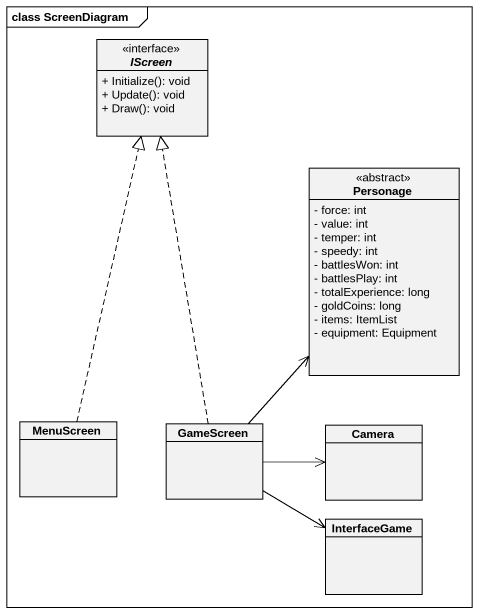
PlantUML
@startuml
mainframe class ScreenDiagram
hide circle
hide empty members
skinparam classAttributeIconSize 0
interface IScreen <<interface>> {
  + Initialize(): void
  + Update(): void
  + Draw(): void
}
class Personage <<abstract>> {
  - force: int
  - value: int
  - temper: int
  - speedy: int
  - battlesWon: int
  - battlesPlay: int
  - totalExperience: long
  - goldCoins: long
  - items: ItemList
  - equipment: Equipment
}
class MenuScreen
class GameScreen
class Camera
class InterfaceGame
MenuScreen .up.|> IScreen
GameScreen .up.|> IScreen
GameScreen -up-> Personage
GameScreen -right-> Camera
GameScreen -right-> InterfaceGame
@enduml
